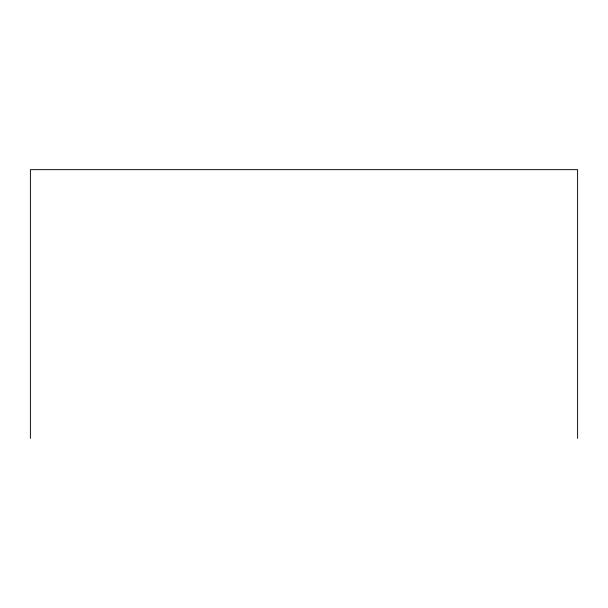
<?xml version="1.0" encoding="UTF-8"?>
<svg xmlns="http://www.w3.org/2000/svg" width="608" height="608" viewBox="0 0 608 608"><rect width="100%" height="100%" fill="white"/><g stroke="black" fill="none" stroke-linecap="round" stroke-linejoin="round"><path stroke-width="0.91" d="M577.6 438.353L577.6 169.647L30.4 169.647L30.4 438.353"/></g></svg>
